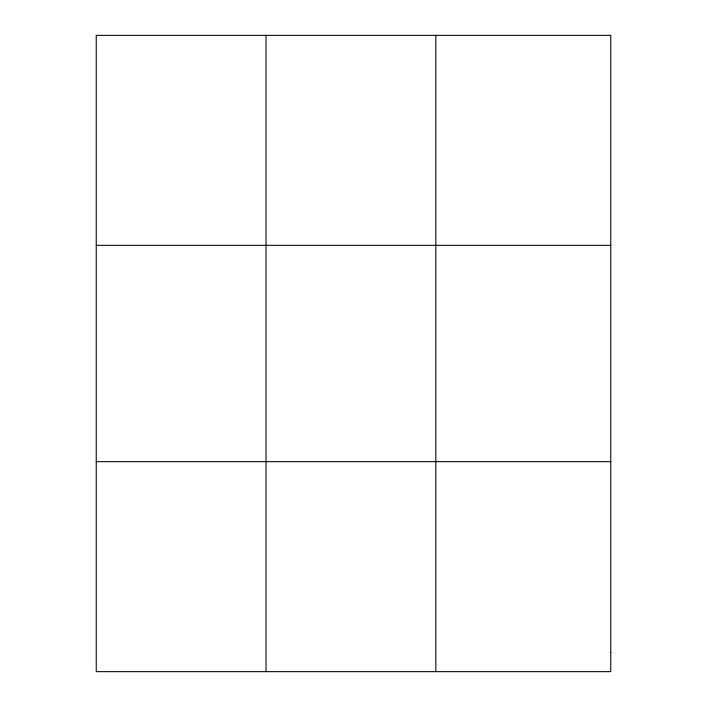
<?xml version="1.0" encoding="UTF-8"?>
<svg xmlns="http://www.w3.org/2000/svg" width="707" height="707" viewBox="0 0 707 707"><rect width="100%" height="100%" fill="white"/><g stroke="black" fill="none" stroke-linecap="round" stroke-linejoin="round"><path stroke-width="1.06" d="M266.035 671.65L266.035 35.35M435.821 671.65L435.821 35.35M96.24 245.329L610.76 245.329M96.24 461.671L610.76 461.671M610.76 652.561L610.76 671.65L96.24 671.65L96.24 35.35L610.76 35.35L610.76 652.561"/></g></svg>
